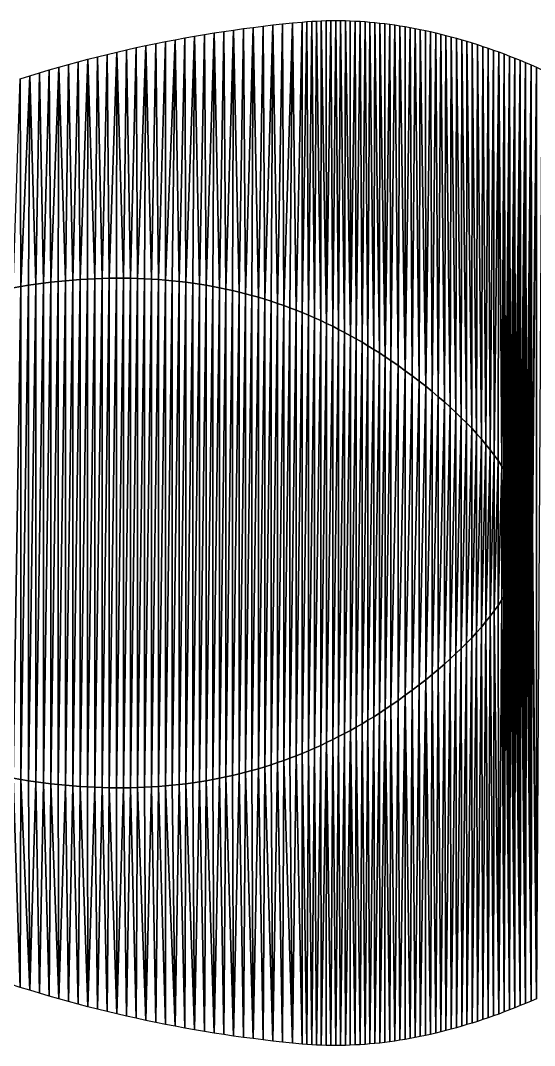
# Model space of a CAD drawing. Extents: x 10 to 917, y 10 to 841.
# Drawn here: x 536.4 to 592.4, y 301.6 to 413.1 of the extents above; entities that cross this region are included whole.
import ezdxf

# ---------------------------------------------------------------- set-up
doc = ezdxf.new("R2010")
doc.units = 0
doc.header["$MEASUREMENT"] = 0
doc.layers.get('0').update_dxf_attribs({"linetype": 'CONTINUOUS'})

msp = doc.modelspace()

# ---------------------------------------------------------------- linework, layer by layer
for p, q in [((564.98, 412.77), (566.05, 412.88)), ((566.05, 412.88), (567.12, 412.98)), ((567.12, 412.98), (567.63, 413.03)), ((567.63, 413.03), (568.15, 413.06)), ((568.15, 413.06), (568.67, 413.09)), ((568.67, 413.09), (569.19, 413.11)), ((569.19, 413.11), (569.72, 413.13)), ((569.72, 413.13), (570.24, 413.14)), ((570.24, 413.14), (570.77, 413.14)), ((570.77, 413.14), (571.3, 413.14)), ((571.3, 413.14), (571.83, 413.13)), ((571.83, 413.13), (572.36, 413.11)), ((572.36, 413.11), (572.89, 413.09)), ((572.89, 413.09), (573.43, 413.06)), ((573.43, 413.06), (573.96, 413.02)), ((573.96, 413.02), (574.5, 412.98)), ((574.5, 412.98), (575.04, 412.93)), ((575.04, 412.93), (575.58, 412.87)), ((575.58, 412.87), (576.13, 412.81)), ((576.13, 412.81), (576.67, 412.74)), ((556.46, 411.62), (557.52, 411.79)), ((557.52, 411.79), (558.59, 411.96)), ((558.59, 411.96), (559.65, 412.11)), ((559.65, 412.11), (560.71, 412.26)), ((560.71, 412.26), (561.78, 412.4)), ((561.78, 412.4), (562.85, 412.53)), ((562.85, 412.53), (563.91, 412.66)), ((563.91, 412.66), (564.98, 412.77)), ((576.67, 412.74), (577.22, 412.66)), ((577.22, 412.66), (577.77, 412.58)), ((577.77, 412.58), (578.32, 412.49)), ((578.32, 412.49), (578.87, 412.39)), ((578.87, 412.39), (579.42, 412.29)), ((579.42, 412.29), (579.98, 412.18)), ((579.98, 412.18), (580.54, 412.06)), ((580.54, 412.06), (581.1, 411.93)), ((581.1, 411.93), (581.66, 411.8)), ((581.66, 411.8), (582.22, 411.67)), ((582.22, 411.67), (582.78, 411.52)), ((550.1, 410.42), (551.16, 410.64)), ((551.16, 410.64), (552.22, 410.85)), ((552.22, 410.85), (553.28, 411.05)), ((553.28, 411.05), (554.34, 411.25)), ((554.34, 411.25), (555.4, 411.44)), ((555.4, 411.44), (556.46, 411.62)), ((582.78, 411.52), (583.35, 411.37)), ((583.35, 411.37), (583.92, 411.22)), ((583.92, 411.22), (584.49, 411.05)), ((584.49, 411.05), (585.06, 410.88)), ((585.06, 410.88), (585.63, 410.7)), ((585.63, 410.7), (586.21, 410.52)), ((544.82, 409.19), (545.87, 409.45)), ((545.87, 409.45), (546.93, 409.7)), ((546.93, 409.7), (547.98, 409.95)), ((547.98, 409.95), (549.04, 410.19)), ((549.04, 410.19), (550.1, 410.42)), ((586.21, 410.52), (586.78, 410.33)), ((586.78, 410.33), (587.36, 410.13)), ((587.36, 410.13), (587.94, 409.93)), ((587.94, 409.93), (588.52, 409.72)), ((588.52, 409.72), (589.1, 409.5)), ((589.1, 409.5), (589.69, 409.28)), ((540.6, 408.07), (541.65, 408.36)), ((541.65, 408.36), (542.71, 408.64)), ((542.71, 408.64), (543.76, 408.92)), ((543.76, 408.92), (544.82, 409.19)), ((589.69, 409.28), (590.27, 409.05)), ((590.27, 409.05), (590.86, 408.81)), ((590.86, 408.81), (591.45, 408.56)), ((591.45, 408.56), (592.04, 408.31)), ((537.45, 407.14), (538.5, 407.46)), ((538.5, 407.46), (539.55, 407.76)), ((539.55, 407.76), (540.6, 408.07)), ((592.04, 408.31), (592.64, 408.06)), ((536.4, 406.81), (537.45, 407.14)), ((542.15, 384.89), (542.95, 384.95)), ((542.95, 384.95), (543.74, 385)), ((543.74, 385), (544.53, 385.04)), ((544.53, 385.04), (545.32, 385.07)), ((545.32, 385.07), (546.1, 385.09)), ((546.1, 385.09), (546.88, 385.1)), ((546.88, 385.1), (547.65, 385.1)), ((547.65, 385.1), (548.42, 385.09)), ((548.42, 385.09), (549.19, 385.07)), ((549.19, 385.07), (549.95, 385.04)), ((549.95, 385.04), (550.71, 385)), ((550.71, 385), (551.47, 384.95)), ((551.47, 384.95), (552.22, 384.89)), ((552.22, 384.89), (552.97, 384.82)), ((535.64, 384.05), (536.47, 384.19)), ((536.47, 384.19), (537.29, 384.32)), ((537.29, 384.32), (538.11, 384.44)), ((538.11, 384.44), (538.93, 384.55)), ((538.93, 384.55), (539.74, 384.65)), ((539.74, 384.65), (540.55, 384.74)), ((540.55, 384.74), (541.35, 384.82)), ((541.35, 384.82), (542.15, 384.89)), ((552.97, 384.82), (553.71, 384.74)), ((553.71, 384.74), (554.45, 384.65)), ((554.45, 384.65), (555.19, 384.55)), ((555.19, 384.55), (555.92, 384.45)), ((555.92, 384.45), (556.65, 384.33)), ((556.65, 384.33), (557.37, 384.2)), ((557.37, 384.2), (558.1, 384.06)), ((558.1, 384.06), (558.81, 383.91)), ((558.81, 383.91), (559.53, 383.75)), ((559.53, 383.75), (560.24, 383.58)), ((560.24, 383.58), (560.94, 383.4)), ((560.94, 383.4), (561.65, 383.21)), ((561.65, 383.21), (562.35, 383.02)), ((562.35, 383.02), (563.04, 382.81)), ((563.04, 382.81), (563.73, 382.59)), ((563.73, 382.59), (564.42, 382.36)), ((564.42, 382.36), (565.1, 382.12)), ((565.1, 382.12), (565.78, 381.87)), ((565.78, 381.87), (566.46, 381.62)), ((566.46, 381.62), (567.13, 381.35)), ((567.13, 381.35), (567.8, 381.07)), ((567.8, 381.07), (568.47, 380.78)), ((568.47, 380.78), (569.13, 380.48)), ((569.13, 380.48), (569.78, 380.18)), ((569.78, 380.18), (570.44, 379.86)), ((570.44, 379.86), (571.09, 379.53)), ((571.09, 379.53), (571.73, 379.19)), ((571.73, 379.19), (572.38, 378.84)), ((572.38, 378.84), (573.01, 378.49)), ((573.01, 378.49), (573.65, 378.12)), ((573.65, 378.12), (574.28, 377.74)), ((574.28, 377.74), (574.91, 377.35)), ((574.91, 377.35), (575.53, 376.96)), ((575.53, 376.96), (576.15, 376.55)), ((576.15, 376.55), (576.77, 376.13)), ((576.77, 376.13), (577.57, 375.58)), ((577.57, 375.58), (578.35, 375.02)), ((578.35, 375.02), (579.11, 374.46)), ((579.11, 374.46), (579.85, 373.9)), ((579.85, 373.9), (580.57, 373.34)), ((580.57, 373.34), (581.27, 372.77)), ((581.27, 372.77), (581.94, 372.2)), ((581.94, 372.2), (582.6, 371.63)), ((582.6, 371.63), (583.24, 371.06)), ((583.24, 371.06), (583.85, 370.49)), ((583.85, 370.49), (584.45, 369.91)), ((584.45, 369.91), (585.02, 369.34)), ((585.02, 369.34), (585.58, 368.76)), ((585.58, 368.76), (586.11, 368.18)), ((586.11, 368.18), (586.63, 367.59)), ((586.63, 367.59), (587.12, 367.01)), ((587.12, 367.01), (587.59, 366.42)), ((587.59, 366.42), (588.04, 365.83)), ((588.04, 365.83), (588.47, 365.24)), ((588.47, 365.24), (588.88, 364.64)), ((588.88, 364.64), (589.08, 364.35)), ((589.08, 364.35), (589.27, 364.05)), ((589.27, 364.05), (589.46, 363.75)), ((589.46, 363.75), (589.64, 363.45)), ((589.64, 363.45), (589.82, 363.15)), ((589.82, 363.15), (589.99, 362.85)), ((589.99, 362.85), (590.16, 362.55)), ((590.16, 362.55), (590.32, 362.25)), ((590.32, 362.25), (590.48, 361.95)), ((590.48, 361.95), (590.63, 361.65)), ((590.63, 361.65), (590.77, 361.34)), ((590.77, 361.34), (590.92, 361.04)), ((590.92, 361.04), (591.05, 360.74)), ((591.05, 360.74), (591.18, 360.43)), ((591.18, 360.43), (591.31, 360.13)), ((591.31, 360.13), (591.43, 359.82)), ((591.43, 359.82), (591.54, 359.52)), ((591.54, 359.52), (591.65, 359.21)), ((591.65, 359.21), (591.76, 358.9)), ((591.76, 358.9), (591.86, 358.6)), ((591.86, 358.6), (591.95, 358.29)), ((591.95, 358.29), (592.04, 357.98)), ((592.04, 357.98), (592.13, 357.67)), ((592.13, 357.05), (592.04, 356.75)), ((592.13, 357.67), (592.21, 357.36)), ((592.21, 357.36), (592.13, 357.05)), ((591.86, 356.13), (591.76, 355.82)), ((591.95, 356.44), (591.86, 356.13)), ((592.04, 356.75), (591.95, 356.44)), ((591.43, 354.9), (591.31, 354.6)), ((591.54, 355.21), (591.43, 354.9)), ((591.65, 355.52), (591.54, 355.21)), ((591.76, 355.82), (591.65, 355.52)), ((590.92, 353.69), (590.77, 353.38)), ((591.05, 353.99), (590.92, 353.69)), ((591.18, 354.29), (591.05, 353.99)), ((591.31, 354.6), (591.18, 354.29)), ((590.48, 352.78), (590.32, 352.48)), ((590.63, 353.08), (590.48, 352.78)), ((590.77, 353.38), (590.63, 353.08)), ((589.82, 351.57), (589.64, 351.27)), ((589.99, 351.87), (589.82, 351.57)), ((590.16, 352.18), (589.99, 351.87)), ((590.32, 352.48), (590.16, 352.18)), ((589.08, 350.38), (588.88, 350.08)), ((589.27, 350.68), (589.08, 350.38)), ((589.46, 350.98), (589.27, 350.68)), ((589.64, 351.27), (589.46, 350.98)), ((588.47, 349.49), (588.04, 348.9)), ((588.88, 350.08), (588.47, 349.49)), ((587.59, 348.31), (587.12, 347.72)), ((588.04, 348.9), (587.59, 348.31)), ((586.63, 347.13), (586.11, 346.55)), ((587.12, 347.72), (586.63, 347.13)), ((585.58, 345.97), (585.02, 345.39)), ((586.11, 346.55), (585.58, 345.97)), ((584.45, 344.81), (583.85, 344.24)), ((585.02, 345.39), (584.45, 344.81)), ((583.24, 343.66), (582.6, 343.09)), ((583.85, 344.24), (583.24, 343.66)), ((581.94, 342.52), (581.27, 341.96)), ((582.6, 343.09), (581.94, 342.52)), ((580.57, 341.39), (579.85, 340.83)), ((581.27, 341.96), (580.57, 341.39)), ((579.85, 340.83), (579.11, 340.27)), ((578.35, 339.71), (577.57, 339.15)), ((579.11, 340.27), (578.35, 339.71)), ((576.15, 338.18), (575.53, 337.77)), ((576.77, 338.59), (576.15, 338.18)), ((577.57, 339.15), (576.77, 338.59)), ((574.28, 336.98), (573.65, 336.61)), ((574.91, 337.37), (574.28, 336.98)), ((575.53, 337.77), (574.91, 337.37)), ((572.38, 335.88), (571.73, 335.53)), ((573.01, 336.24), (572.38, 335.88)), ((573.65, 336.61), (573.01, 336.24)), ((570.44, 334.87), (569.78, 334.55)), ((571.09, 335.2), (570.44, 334.87)), ((571.73, 335.53), (571.09, 335.2)), ((567.8, 333.66), (567.13, 333.38)), ((568.47, 333.95), (567.8, 333.66)), ((569.13, 334.24), (568.47, 333.95)), ((569.78, 334.55), (569.13, 334.24)), ((565.1, 332.6), (564.42, 332.37)), ((565.78, 332.85), (565.1, 332.6)), ((566.46, 333.11), (565.78, 332.85)), ((567.13, 333.38), (566.46, 333.11)), ((561.65, 331.51), (560.94, 331.32)), ((562.35, 331.71), (561.65, 331.51)), ((563.04, 331.92), (562.35, 331.71)), ((563.73, 332.14), (563.04, 331.92)), ((564.42, 332.37), (563.73, 332.14)), ((536.47, 330.53), (535.64, 330.67)), ((537.29, 330.4), (536.47, 330.53)), ((538.11, 330.28), (537.29, 330.4)), ((538.93, 330.18), (538.11, 330.28)), ((555.92, 330.28), (555.19, 330.17)), ((556.65, 330.4), (555.92, 330.28)), ((557.37, 330.53), (556.65, 330.4)), ((558.1, 330.67), (557.37, 330.53)), ((558.81, 330.82), (558.1, 330.67)), ((559.53, 330.98), (558.81, 330.82)), ((560.24, 331.14), (559.53, 330.98)), ((560.94, 331.32), (560.24, 331.14)), ((539.74, 330.08), (538.93, 330.18)), ((540.55, 329.99), (539.74, 330.08)), ((541.35, 329.91), (540.55, 329.99)), ((542.15, 329.84), (541.35, 329.91)), ((542.95, 329.78), (542.15, 329.84)), ((543.74, 329.73), (542.95, 329.78)), ((544.53, 329.69), (543.74, 329.73)), ((545.32, 329.66), (544.53, 329.69)), ((546.1, 329.64), (545.32, 329.66)), ((546.88, 329.63), (546.1, 329.64)), ((547.65, 329.63), (546.88, 329.63)), ((548.42, 329.64), (547.65, 329.63)), ((549.19, 329.66), (548.42, 329.64)), ((549.95, 329.69), (549.19, 329.66)), ((550.71, 329.73), (549.95, 329.69)), ((551.47, 329.77), (550.71, 329.73)), ((552.22, 329.83), (551.47, 329.77)), ((552.97, 329.9), (552.22, 329.83)), ((553.71, 329.98), (552.97, 329.9)), ((554.45, 330.07), (553.71, 329.98)), ((555.19, 330.17), (554.45, 330.07)), ((537.45, 307.59), (536.4, 307.91)), ((538.5, 307.27), (537.45, 307.59)), ((539.55, 306.96), (538.5, 307.27)), ((540.6, 306.66), (539.55, 306.96)), ((541.65, 306.37), (540.6, 306.66)), ((542.71, 306.08), (541.65, 306.37)), ((543.76, 305.8), (542.71, 306.08)), ((544.82, 305.54), (543.76, 305.8)), ((590.86, 305.92), (590.27, 305.68)), ((591.45, 306.16), (590.86, 305.92)), ((592.04, 306.41), (591.45, 306.16)), ((592.64, 306.67), (592.04, 306.41)), ((545.87, 305.27), (544.82, 305.54)), ((546.93, 305.02), (545.87, 305.27)), ((547.98, 304.78), (546.93, 305.02)), ((549.04, 304.54), (547.98, 304.78)), ((587.36, 304.59), (586.78, 304.4)), ((587.94, 304.8), (587.36, 304.59)), ((588.52, 305.01), (587.94, 304.8)), ((589.1, 305.23), (588.52, 305.01)), ((589.69, 305.45), (589.1, 305.23)), ((590.27, 305.68), (589.69, 305.45)), ((550.1, 304.31), (549.04, 304.54)), ((551.16, 304.09), (550.1, 304.31)), ((552.22, 303.88), (551.16, 304.09)), ((553.28, 303.67), (552.22, 303.88)), ((554.34, 303.48), (553.28, 303.67)), ((555.4, 303.29), (554.34, 303.48)), ((583.92, 303.51), (583.35, 303.35)), ((584.49, 303.67), (583.92, 303.51)), ((585.06, 303.85), (584.49, 303.67)), ((585.63, 304.02), (585.06, 303.85)), ((586.21, 304.21), (585.63, 304.02)), ((586.78, 304.4), (586.21, 304.21)), ((556.46, 303.11), (555.4, 303.29)), ((557.52, 302.93), (556.46, 303.11)), ((558.59, 302.77), (557.52, 302.93)), ((559.65, 302.61), (558.59, 302.77)), ((560.71, 302.47), (559.65, 302.61)), ((561.78, 302.33), (560.71, 302.47)), ((578.87, 302.34), (578.32, 302.24)), ((579.42, 302.44), (578.87, 302.34)), ((579.98, 302.55), (579.42, 302.44)), ((580.54, 302.67), (579.98, 302.55)), ((581.1, 302.79), (580.54, 302.67)), ((581.66, 302.92), (581.1, 302.79)), ((582.22, 303.06), (581.66, 302.92)), ((582.78, 303.2), (582.22, 303.06)), ((583.35, 303.35), (582.78, 303.2)), ((562.85, 302.19), (561.78, 302.33)), ((563.91, 302.07), (562.85, 302.19)), ((564.98, 301.95), (563.91, 302.07)), ((566.05, 301.84), (564.98, 301.95)), ((567.12, 301.74), (566.05, 301.84)), ((567.63, 301.7), (567.12, 301.74)), ((568.15, 301.66), (567.63, 301.7)), ((568.67, 301.63), (568.15, 301.66)), ((569.19, 301.61), (568.67, 301.63)), ((569.72, 301.6), (569.19, 301.61)), ((570.24, 301.59), (569.72, 301.6)), ((570.77, 301.58), (570.24, 301.59)), ((571.3, 301.59), (570.77, 301.58)), ((571.83, 301.6), (571.3, 301.59)), ((572.36, 301.61), (571.83, 301.6)), ((572.89, 301.64), (572.36, 301.61)), ((573.43, 301.67), (572.89, 301.64)), ((573.96, 301.7), (573.43, 301.67)), ((574.5, 301.75), (573.96, 301.7)), ((575.04, 301.8), (574.5, 301.75)), ((575.58, 301.85), (575.04, 301.8)), ((576.13, 301.92), (575.58, 301.85)), ((576.67, 301.99), (576.13, 301.92)), ((577.22, 302.07), (576.67, 301.99)), ((577.77, 302.15), (577.22, 302.07)), ((578.32, 302.24), (577.77, 302.15))]:
    msp.add_line(p, q)

# ---------------------------------------------------------------- meshes
mesh = msp.add_polyface()
corners = [(560.94, 383.4), (561.78, 412.4), (561.65, 383.21), (562.35, 383.02), (562.85, 412.53), (563.04, 382.81), (563.91, 412.66), (563.73, 382.59), (564.42, 382.36), (564.98, 412.77), (565.1, 382.12), (566.05, 412.88), (565.78, 381.87), (566.46, 381.62), (567.12, 412.98), (567.13, 381.35), (567.63, 413.03), (567.8, 381.07), (568.15, 413.06), (568.47, 380.78), (568.67, 413.09), (569.13, 380.48), (569.19, 413.11), (569.78, 380.18), (569.72, 413.13), (570.24, 413.14), (570.44, 379.86), (570.77, 413.14), (571.09, 379.53), (571.3, 413.14), (571.73, 379.19), (571.83, 413.13), (572.38, 378.84), (572.36, 413.11), (572.89, 413.09), (573.01, 378.49), (573.43, 413.06), (573.65, 378.12), (573.96, 413.02), (574.28, 377.74), (574.5, 412.98), (574.91, 377.35), (575.04, 412.93), (575.53, 376.96), (575.58, 412.87), (576.15, 376.55), (576.13, 412.81), (576.67, 412.74), (576.77, 376.13), (577.22, 412.66), (577.57, 375.58), (577.77, 412.58), (578.35, 375.02), (578.32, 412.49), (578.87, 412.39), (579.11, 374.46), (579.42, 412.29), (579.85, 373.9), (579.98, 412.18)]
mesh.append_faces([[corners[k] for k in face] for face in [(0, 1, 2), (2, 1, 3), (3, 4, 5), (5, 6, 7), (7, 6, 8), (8, 9, 10), (10, 11, 12), (12, 11, 13), (13, 14, 15), (15, 16, 17), (17, 18, 19), (19, 20, 21), (21, 22, 23), (23, 25, 26), (26, 27, 28), (28, 29, 30), (30, 31, 32), (32, 34, 35), (35, 36, 37), (37, 38, 39), (39, 40, 41), (41, 42, 43), (43, 44, 45), (45, 47, 48), (48, 49, 50), (50, 51, 52), (52, 54, 55), (55, 56, 57)]], dxfattribs={"vtx0": -1, "vtx1": -1})
mesh.append_faces([[corners[k] for k in face] for face in [(3, 1, 4), (5, 4, 6), (8, 6, 9), (10, 9, 11), (13, 11, 14), (15, 14, 16), (17, 16, 18), (19, 18, 20), (21, 20, 22), (23, 22, 24), (23, 24, 25), (26, 25, 27), (28, 27, 29), (30, 29, 31), (32, 31, 33), (32, 33, 34), (35, 34, 36), (37, 36, 38), (39, 38, 40), (41, 40, 42), (43, 42, 44), (45, 44, 46), (45, 46, 47), (48, 47, 49), (50, 49, 51), (52, 51, 53), (52, 53, 54), (55, 54, 56), (57, 56, 58)]], dxfattribs={"vtx0": -1, "vtx2": -1})
mesh = msp.add_polyface()
corners = [(535.64, 384.05), (536.4, 406.81), (536.47, 384.19), (537.45, 407.14), (537.29, 384.32), (538.11, 384.44), (538.5, 407.46), (538.93, 384.55), (539.55, 407.76), (539.74, 384.65), (540.6, 408.07), (540.55, 384.74), (541.35, 384.82), (541.65, 408.36), (542.15, 384.89), (542.71, 408.64), (542.95, 384.95), (543.76, 408.92), (543.74, 385), (544.53, 385.04), (544.82, 409.19), (545.32, 385.07), (545.87, 409.45), (546.1, 385.09), (546.93, 409.7), (546.88, 385.1), (547.65, 385.1), (547.98, 409.95), (548.42, 385.09), (549.04, 410.19), (549.19, 385.07), (550.1, 410.42), (549.95, 385.04), (550.71, 385), (551.16, 410.64), (551.47, 384.95), (552.22, 410.85), (552.22, 384.89), (553.28, 411.05), (552.97, 384.82), (553.71, 384.74), (554.34, 411.25), (554.45, 384.65), (555.4, 411.44), (555.19, 384.55), (555.92, 384.45), (556.46, 411.62), (556.65, 384.33), (557.52, 411.79), (557.37, 384.2), (558.1, 384.06), (558.59, 411.96), (558.81, 383.91), (559.65, 412.11), (559.53, 383.75), (560.24, 383.58), (560.71, 412.26), (560.94, 383.4), (561.78, 412.4)]
mesh.append_faces([[corners[k] for k in face] for face in [(0, 1, 2), (2, 3, 4), (4, 3, 5), (5, 6, 7), (7, 8, 9), (9, 10, 11), (11, 10, 12), (12, 13, 14), (14, 15, 16), (16, 17, 18), (18, 17, 19), (19, 20, 21), (21, 22, 23), (23, 24, 25), (25, 24, 26), (26, 27, 28), (28, 29, 30), (30, 31, 32), (32, 31, 33), (33, 34, 35), (35, 36, 37), (37, 38, 39), (39, 38, 40), (40, 41, 42), (42, 43, 44), (44, 43, 45), (45, 46, 47), (47, 48, 49), (49, 48, 50), (50, 51, 52), (52, 53, 54), (54, 53, 55), (55, 56, 57)]], dxfattribs={"vtx0": -1, "vtx1": -1})
mesh.append_faces([[corners[k] for k in face] for face in [(2, 1, 3), (5, 3, 6), (7, 6, 8), (9, 8, 10), (12, 10, 13), (14, 13, 15), (16, 15, 17), (19, 17, 20), (21, 20, 22), (23, 22, 24), (26, 24, 27), (28, 27, 29), (30, 29, 31), (33, 31, 34), (35, 34, 36), (37, 36, 38), (40, 38, 41), (42, 41, 43), (45, 43, 46), (47, 46, 48), (50, 48, 51), (52, 51, 53), (55, 53, 56), (57, 56, 58)]], dxfattribs={"vtx0": -1, "vtx2": -1})
mesh = msp.add_polyface()
corners = [(579.85, 373.9), (579.98, 412.18), (580.57, 373.34), (580.54, 412.06), (581.1, 411.93), (581.27, 372.77), (581.66, 411.8), (581.94, 372.2), (582.22, 411.67), (582.6, 371.63), (582.78, 411.52), (583.24, 371.06), (583.35, 411.37), (583.85, 370.49), (583.92, 411.22), (584.45, 369.91), (584.49, 411.05), (585.02, 369.34), (585.06, 410.88), (585.58, 368.76), (585.63, 410.7), (586.11, 368.18), (586.21, 410.52), (586.63, 367.59), (586.78, 410.33), (587.12, 367.01), (587.36, 410.13), (587.59, 366.42), (587.94, 409.93), (588.04, 365.83), (588.52, 409.72), (588.47, 365.24), (588.88, 364.64), (589.1, 409.5), (589.08, 364.35), (589.27, 364.05), (589.69, 409.28), (589.46, 363.75), (589.64, 363.45), (589.82, 363.15), (590.27, 409.05), (589.99, 362.85), (590.16, 362.55), (590.32, 362.25), (590.86, 408.81), (590.48, 361.95), (590.63, 361.65), (590.77, 361.34), (590.92, 361.04), (591.45, 408.56), (591.05, 360.74), (591.18, 360.43), (591.31, 360.13), (591.43, 359.82), (591.54, 359.52), (592.04, 408.31), (591.65, 359.21), (591.76, 358.9), (591.86, 358.6)]
mesh.append_faces([[corners[k] for k in face] for face in [(0, 1, 2), (2, 4, 5), (5, 6, 7), (7, 8, 9), (9, 10, 11), (11, 12, 13), (13, 14, 15), (15, 16, 17), (17, 18, 19), (19, 20, 21), (21, 22, 23), (23, 24, 25), (25, 26, 27), (27, 28, 29), (29, 30, 31), (31, 30, 32), (32, 33, 34), (34, 33, 35), (35, 36, 37), (37, 36, 38), (38, 36, 39), (39, 40, 41), (41, 40, 42), (42, 40, 43), (43, 44, 45), (45, 44, 46), (46, 44, 47), (47, 44, 48), (48, 49, 50), (50, 49, 51), (51, 49, 52), (52, 49, 53), (53, 49, 54), (54, 55, 56), (56, 55, 57), (57, 55, 58)]], dxfattribs={"vtx0": -1, "vtx1": -1})
mesh.append_faces([[corners[k] for k in face] for face in [(2, 1, 3), (2, 3, 4), (5, 4, 6), (7, 6, 8), (9, 8, 10), (11, 10, 12), (13, 12, 14), (15, 14, 16), (17, 16, 18), (19, 18, 20), (21, 20, 22), (23, 22, 24), (25, 24, 26), (27, 26, 28), (29, 28, 30), (32, 30, 33), (35, 33, 36), (39, 36, 40), (43, 40, 44), (48, 44, 49), (54, 49, 55)]], dxfattribs={"vtx0": -1, "vtx2": -1})
mesh = msp.add_polyface()
corners = [(591.86, 358.6), (592.04, 408.31), (591.95, 358.29), (592.04, 357.98), (592.13, 357.67), (592.64, 408.06), (592.21, 357.36), (592.64, 306.67), (593.23, 407.79), (593.23, 306.94), (593.83, 407.52), (606.15, 370.14), (605.96, 401.03), (606.33, 400.79), (620.56, 370.14), (606.7, 400.53), (607.07, 400.27), (607.43, 399.99), (607.79, 399.71), (608.15, 399.42), (608.5, 399.11), (608.84, 398.8), (609.18, 398.47), (609.52, 398.14), (609.85, 397.79), (610.18, 397.44), (610.5, 397.07), (610.82, 396.7), (611.14, 396.31), (611.45, 395.91), (611.75, 395.51), (612.06, 395.09), (612.35, 394.67), (612.65, 394.23), (612.94, 393.78), (613.22, 393.33), (613.5, 392.86), (613.78, 392.38), (614.05, 391.9), (614.31, 391.4), (614.58, 390.89), (614.83, 390.37), (615.09, 389.85), (615.34, 389.31), (615.58, 388.76), (615.82, 388.2), (616.06, 387.63), (616.29, 387.06), (616.52, 386.47), (616.74, 385.87), (616.96, 385.26), (617.18, 384.64), (617.39, 384.01), (617.59, 383.37), (617.8, 382.72), (617.99, 382.07), (618.19, 381.4), (618.37, 380.72), (618.56, 380.03), (618.74, 379.33), (618.91, 378.62), (619.09, 377.9), (619.25, 377.17), (619.42, 376.43)]
mesh.append_faces([[corners[k] for k in face] for face in [(0, 1, 2), (2, 1, 3), (3, 1, 4), (4, 5, 6), (11, 13, 14)]], dxfattribs={"vtx0": -1, "vtx1": -1})
mesh.append_faces([[corners[k] for k in face] for face in [(4, 1, 5), (7, 5, 8), (9, 8, 10), (11, 12, 13), (14, 13, 15), (14, 15, 16), (14, 16, 17), (14, 17, 18), (14, 18, 19), (14, 19, 20), (14, 20, 21), (14, 21, 22), (14, 22, 23), (14, 23, 24), (14, 24, 25), (14, 25, 26), (14, 26, 27), (14, 27, 28), (14, 28, 29), (14, 29, 30), (14, 30, 31), (14, 31, 32), (14, 32, 33), (14, 33, 34), (14, 34, 35), (14, 35, 36), (14, 36, 37), (14, 37, 38), (14, 38, 39), (14, 39, 40), (14, 40, 41), (14, 41, 42), (14, 42, 43), (14, 43, 44), (14, 44, 45), (14, 45, 46), (14, 46, 47), (14, 47, 48), (14, 48, 49), (14, 49, 50), (14, 50, 51), (14, 51, 52), (14, 52, 53), (14, 53, 54), (14, 54, 55), (14, 55, 56), (14, 56, 57), (14, 57, 58), (14, 58, 59), (14, 59, 60), (14, 60, 61), (14, 61, 62), (14, 62, 63)]], dxfattribs={"vtx0": -1, "vtx2": -1})
mesh = msp.add_polyface()
corners = [(592.64, 306.67), (592.21, 357.36), (592.64, 408.06), (593.83, 307.21), (593.83, 407.52), (594.43, 407.24), (594.43, 307.48), (595.03, 406.96), (595.03, 307.77), (595.63, 406.67), (595.63, 308.06), (596.23, 406.37), (596.23, 308.36), (596.84, 406.07), (596.84, 308.66), (597.45, 405.76), (597.45, 308.97), (598.06, 405.44), (598.06, 309.29), (598.67, 405.11), (598.67, 309.61), (599.28, 404.78), (599.28, 309.94), (599.89, 404.44), (599.89, 310.28), (600.51, 404.1), (600.51, 310.63), (601.12, 403.75), (601.12, 310.98), (601.74, 403.39), (601.74, 311.33), (602.36, 403.03), (602.36, 311.7), (602.99, 402.66), (602.99, 312.07), (603.61, 402.28), (603.61, 312.45), (604.01, 402.1), (604.01, 312.63), (604.41, 401.9), (604.41, 312.82), (604.8, 401.7), (604.8, 313.03), (605.19, 401.49), (605.19, 313.24), (605.58, 401.26), (605.58, 313.46), (605.96, 401.03), (605.96, 313.7), (606.15, 370.14), (620.56, 370.14), (619.42, 376.43), (619.57, 375.67), (619.73, 374.91), (619.88, 374.14), (620.02, 373.36), (620.16, 372.57), (620.3, 371.77), (620.43, 370.96), (621.71, 363.79), (606.15, 350.94), (606.15, 363.79), (621.71, 350.94), (621.8, 363.68), (621.8, 351.05), (621.88, 363.56), (621.88, 351.16), (621.96, 363.44), (621.96, 351.28), (622.04, 363.32), (622.04, 351.41), (622.11, 363.18), (622.11, 351.54), (622.18, 363.05), (622.18, 351.68), (622.25, 362.9), (622.25, 351.83), (622.31, 362.75), (622.31, 351.98), (622.37, 362.59), (622.37, 352.13), (622.42, 362.43), (622.42, 352.29), (622.47, 362.26), (622.47, 352.46), (622.52, 362.09), (622.52, 352.64), (622.57, 361.91), (622.57, 352.82), (622.61, 361.72), (622.61, 353), (622.64, 361.53), (622.64, 353.19), (622.68, 361.33), (622.68, 353.39), (622.73, 360.92), (622.72, 357.36), (622.77, 357.94), (622.77, 360.48), (622.8, 358.5), (622.8, 360.02), (622.81, 359.03), (622.81, 359.54), (606.15, 344.59)]
mesh.append_faces([[corners[k] for k in face] for face in [(50, 57, 58), (101, 100, 102)]], dxfattribs={"vtx0": -1})
mesh.append_faces([[corners[k] for k in face] for face in [(59, 60, 61), (96, 95, 97), (97, 98, 99), (99, 100, 101)]], dxfattribs={"vtx0": -1, "vtx1": -1})
mesh.append_faces([[corners[k] for k in face] for face in [(0, 1, 2), (48, 47, 49), (94, 95, 96)]], dxfattribs={"vtx0": -1, "vtx1": -1, "vtx2": -1})
mesh.append_faces([[corners[k] for k in face] for face in [(3, 4, 5), (6, 5, 7), (8, 7, 9), (10, 9, 11), (12, 11, 13), (14, 13, 15), (16, 15, 17), (18, 17, 19), (20, 19, 21), (22, 21, 23), (24, 23, 25), (26, 25, 27), (28, 27, 29), (30, 29, 31), (32, 31, 33), (34, 33, 35), (36, 35, 37), (38, 37, 39), (40, 39, 41), (42, 41, 43), (44, 43, 45), (46, 45, 47), (50, 51, 52), (50, 52, 53), (50, 53, 54), (50, 54, 55), (50, 55, 56), (50, 56, 57), (62, 59, 63), (64, 63, 65), (66, 65, 67), (68, 67, 69), (70, 69, 71), (72, 71, 73), (74, 73, 75), (76, 75, 77), (78, 77, 79), (80, 79, 81), (82, 81, 83), (84, 83, 85), (86, 85, 87), (88, 87, 89), (90, 89, 91), (92, 91, 93), (94, 93, 95), (97, 95, 98), (99, 98, 100), (103, 49, 61)]], dxfattribs={"vtx0": -1, "vtx2": -1})
mesh = msp.add_polyface()
corners = [(529.75, 331.93), (530.6, 383.01), (530.6, 331.72), (531.45, 383.21), (531.45, 331.52), (532.29, 383.4), (532.29, 331.33), (533.14, 383.58), (533.14, 331.15), (533.98, 383.74), (533.98, 330.98), (534.81, 383.9), (534.81, 330.82), (535.64, 384.05), (535.64, 330.67), (536.47, 384.19), (536.47, 330.53), (537.29, 384.32), (537.29, 330.4), (538.11, 384.44), (538.11, 330.28), (538.93, 384.55), (538.93, 330.18), (539.74, 384.65), (539.74, 330.08), (540.55, 384.74), (540.55, 329.99), (541.35, 384.82), (541.35, 329.91), (542.15, 384.89), (542.15, 329.84), (542.95, 384.95), (542.95, 329.78), (543.74, 385), (543.74, 329.73), (544.53, 385.04), (544.53, 329.69), (545.32, 385.07), (545.32, 329.66), (546.1, 385.09), (546.1, 329.64), (546.88, 385.1), (546.88, 329.63), (547.65, 385.1), (547.65, 329.63)]
mesh.append_faces([[corners[k] for k in face] for face in [(0, 1, 2), (2, 3, 4), (4, 5, 6), (6, 7, 8), (8, 9, 10), (10, 11, 12), (12, 13, 14), (14, 15, 16), (16, 17, 18), (18, 19, 20), (20, 21, 22), (22, 23, 24), (24, 25, 26), (26, 27, 28), (28, 29, 30), (30, 31, 32), (32, 33, 34), (34, 35, 36), (36, 37, 38), (38, 39, 40), (40, 41, 42), (42, 43, 44)]], dxfattribs={"vtx0": -1, "vtx1": -1})
mesh.append_faces([[corners[k] for k in face] for face in [(2, 1, 3), (4, 3, 5), (6, 5, 7), (8, 7, 9), (10, 9, 11), (12, 11, 13), (14, 13, 15), (16, 15, 17), (18, 17, 19), (20, 19, 21), (22, 21, 23), (24, 23, 25), (26, 25, 27), (28, 27, 29), (30, 29, 31), (32, 31, 33), (34, 33, 35), (36, 35, 37), (38, 37, 39), (40, 39, 41), (42, 41, 43)]], dxfattribs={"vtx0": -1, "vtx2": -1})
mesh = msp.add_polyface()
corners = [(547.65, 329.63), (547.65, 385.1), (548.42, 385.09), (548.42, 329.64), (549.19, 385.07), (549.19, 329.66), (549.95, 385.04), (549.95, 329.69), (550.71, 385), (550.71, 329.73), (551.47, 384.95), (551.47, 329.77), (552.22, 384.89), (552.22, 329.83), (552.97, 384.82), (552.97, 329.9), (553.71, 384.74), (553.71, 329.98), (554.45, 384.65), (554.45, 330.07), (555.19, 384.55), (555.19, 330.17), (555.92, 384.45), (555.92, 330.28), (556.65, 384.33), (556.65, 330.4), (557.37, 384.2), (557.37, 330.53), (558.1, 384.06), (558.1, 330.67), (558.81, 383.91), (558.81, 330.82), (559.53, 383.75), (559.53, 330.98), (560.24, 383.58), (560.24, 331.14), (560.94, 383.4), (560.94, 331.32), (561.65, 383.21), (561.65, 331.51), (562.35, 383.02), (562.35, 331.71), (563.04, 382.81), (563.04, 331.92)]
mesh.append_faces([[corners[k] for k in face] for face in [(0, 2, 3), (3, 4, 5), (5, 6, 7), (7, 8, 9), (9, 10, 11), (11, 12, 13), (13, 14, 15), (15, 16, 17), (17, 18, 19), (19, 20, 21), (21, 22, 23), (23, 24, 25), (25, 26, 27), (27, 28, 29), (29, 30, 31), (31, 32, 33), (33, 34, 35), (35, 36, 37), (37, 38, 39), (39, 40, 41), (41, 42, 43)]], dxfattribs={"vtx0": -1, "vtx1": -1})
mesh.append_faces([[corners[k] for k in face] for face in [(0, 1, 2), (3, 2, 4), (5, 4, 6), (7, 6, 8), (9, 8, 10), (11, 10, 12), (13, 12, 14), (15, 14, 16), (17, 16, 18), (19, 18, 20), (21, 20, 22), (23, 22, 24), (25, 24, 26), (27, 26, 28), (29, 28, 30), (31, 30, 32), (33, 32, 34), (35, 34, 36), (37, 36, 38), (39, 38, 40), (41, 40, 42)]], dxfattribs={"vtx0": -1, "vtx2": -1})
mesh = msp.add_polyface()
corners = [(563.04, 331.92), (563.04, 382.81), (563.73, 382.59), (563.73, 332.14), (564.42, 382.36), (564.42, 332.37), (565.1, 382.12), (565.1, 332.6), (565.78, 381.87), (565.78, 332.85), (566.46, 381.62), (566.46, 333.11), (567.13, 381.35), (567.13, 333.38), (567.8, 381.07), (567.8, 333.66), (568.47, 380.78), (568.47, 333.95), (569.13, 380.48), (569.13, 334.24), (569.78, 380.18), (569.78, 334.55), (570.44, 379.86), (570.44, 334.87), (571.09, 379.53), (571.09, 335.2), (571.73, 379.19), (571.73, 335.53), (572.38, 378.84), (572.38, 335.88), (573.01, 378.49), (573.01, 336.24), (573.65, 378.12), (573.65, 336.61), (574.28, 377.74), (574.28, 336.98), (574.91, 377.35), (574.91, 337.37), (575.53, 376.96), (575.53, 337.77), (576.15, 376.55), (576.15, 338.18), (576.77, 376.13), (576.77, 338.59), (577.57, 375.58)]
mesh.append_faces([[corners[k] for k in face] for face in [(0, 2, 3), (3, 4, 5), (5, 6, 7), (7, 8, 9), (9, 10, 11), (11, 12, 13), (13, 14, 15), (15, 16, 17), (17, 18, 19), (19, 20, 21), (21, 22, 23), (23, 24, 25), (25, 26, 27), (27, 28, 29), (29, 30, 31), (31, 32, 33), (33, 34, 35), (35, 36, 37), (37, 38, 39), (39, 40, 41), (41, 42, 43)]], dxfattribs={"vtx0": -1, "vtx1": -1})
mesh.append_faces([[corners[k] for k in face] for face in [(0, 1, 2), (3, 2, 4), (5, 4, 6), (7, 6, 8), (9, 8, 10), (11, 10, 12), (13, 12, 14), (15, 14, 16), (17, 16, 18), (19, 18, 20), (21, 20, 22), (23, 22, 24), (25, 24, 26), (27, 26, 28), (29, 28, 30), (31, 30, 32), (33, 32, 34), (35, 34, 36), (37, 36, 38), (39, 38, 40), (41, 40, 42), (43, 42, 44)]], dxfattribs={"vtx0": -1, "vtx2": -1})
mesh = msp.add_polyface()
corners = [(576.77, 338.59), (577.57, 375.58), (577.57, 339.15), (578.35, 375.02), (578.35, 339.71), (579.11, 374.46), (579.11, 340.27), (579.85, 373.9), (579.85, 340.83), (580.57, 373.34), (580.57, 341.39), (581.27, 372.77), (581.27, 341.96), (581.94, 372.2), (581.94, 342.52), (582.6, 371.63), (582.6, 343.09), (583.24, 371.06), (583.24, 343.66), (583.85, 370.49), (583.85, 344.24), (584.45, 369.91), (584.45, 344.81), (585.02, 369.34), (585.02, 345.39), (585.58, 368.76), (585.58, 345.97), (586.11, 368.18), (586.11, 346.55), (586.63, 367.59), (586.63, 347.13), (587.12, 367.01), (587.12, 347.72), (587.59, 366.42), (587.59, 348.31), (588.04, 365.83), (588.04, 348.9), (588.47, 365.24), (588.47, 349.49), (588.88, 364.64), (588.88, 350.08), (589.08, 364.35), (589.08, 350.38), (589.27, 364.05), (589.27, 350.68)]
mesh.append_faces([[corners[k] for k in face] for face in [(0, 1, 2), (2, 3, 4), (4, 5, 6), (6, 7, 8), (8, 9, 10), (10, 11, 12), (12, 13, 14), (14, 15, 16), (16, 17, 18), (18, 19, 20), (20, 21, 22), (22, 23, 24), (24, 25, 26), (26, 27, 28), (28, 29, 30), (30, 31, 32), (32, 33, 34), (34, 35, 36), (36, 37, 38), (38, 39, 40), (40, 41, 42), (42, 43, 44)]], dxfattribs={"vtx0": -1, "vtx1": -1})
mesh.append_faces([[corners[k] for k in face] for face in [(2, 1, 3), (4, 3, 5), (6, 5, 7), (8, 7, 9), (10, 9, 11), (12, 11, 13), (14, 13, 15), (16, 15, 17), (18, 17, 19), (20, 19, 21), (22, 21, 23), (24, 23, 25), (26, 25, 27), (28, 27, 29), (30, 29, 31), (32, 31, 33), (34, 33, 35), (36, 35, 37), (38, 37, 39), (40, 39, 41), (42, 41, 43)]], dxfattribs={"vtx0": -1, "vtx2": -1})
mesh = msp.add_polyface()
corners = [(589.27, 350.68), (589.27, 364.05), (589.46, 363.75), (589.46, 350.98), (589.64, 363.45), (589.64, 351.27), (589.82, 363.15), (589.82, 351.57), (589.99, 362.85), (589.99, 351.87), (590.16, 362.55), (590.16, 352.18), (590.32, 362.25), (590.32, 352.48), (590.48, 361.95), (590.48, 352.78), (590.63, 361.65), (590.63, 353.08), (590.77, 361.34), (590.77, 353.38), (590.92, 361.04), (590.92, 353.69), (591.05, 360.74), (591.05, 353.99), (591.18, 360.43), (591.18, 354.29), (591.31, 360.13), (591.31, 354.6), (591.43, 359.82), (591.43, 354.9), (591.54, 359.52), (591.54, 355.21), (591.65, 359.21), (591.65, 355.52), (591.76, 358.9), (591.76, 355.82), (591.86, 358.6), (591.86, 356.13), (591.95, 358.29), (591.95, 356.44), (592.04, 357.98), (592.04, 356.75), (592.13, 357.67), (592.13, 357.05), (592.21, 357.36)]
mesh.append_faces([[corners[k] for k in face] for face in [(43, 42, 44)]], dxfattribs={"vtx0": -1})
mesh.append_faces([[corners[k] for k in face] for face in [(0, 2, 3), (3, 4, 5), (5, 6, 7), (7, 8, 9), (9, 10, 11), (11, 12, 13), (13, 14, 15), (15, 16, 17), (17, 18, 19), (19, 20, 21), (21, 22, 23), (23, 24, 25), (25, 26, 27), (27, 28, 29), (29, 30, 31), (31, 32, 33), (33, 34, 35), (35, 36, 37), (37, 38, 39), (39, 40, 41), (41, 42, 43)]], dxfattribs={"vtx0": -1, "vtx1": -1})
mesh.append_faces([[corners[k] for k in face] for face in [(0, 1, 2), (3, 2, 4), (5, 4, 6), (7, 6, 8), (9, 8, 10), (11, 10, 12), (13, 12, 14), (15, 14, 16), (17, 16, 18), (19, 18, 20), (21, 20, 22), (23, 22, 24), (25, 24, 26), (27, 26, 28), (29, 28, 30), (31, 30, 32), (33, 32, 34), (35, 34, 36), (37, 36, 38), (39, 38, 40), (41, 40, 42)]], dxfattribs={"vtx0": -1, "vtx2": -1})
mesh = msp.add_polyface()
corners = [(592.04, 306.41), (591.76, 355.82), (591.86, 356.13), (591.95, 356.44), (592.04, 356.75), (592.13, 357.05), (592.64, 306.67), (592.21, 357.36), (605.96, 313.7), (606.15, 344.59), (606.33, 313.94), (620.56, 344.59), (606.7, 314.19), (607.07, 314.46), (607.43, 314.73), (607.79, 315.02), (608.15, 315.31), (608.5, 315.62), (608.84, 315.93), (609.18, 316.26), (609.52, 316.59), (609.85, 316.94), (610.18, 317.29), (610.5, 317.66), (610.82, 318.03), (611.14, 318.42), (611.45, 318.81), (611.75, 319.22), (612.06, 319.63), (612.35, 320.06), (612.65, 320.5), (612.94, 320.94), (613.22, 321.4), (613.5, 321.87), (613.78, 322.34), (614.05, 322.83), (614.31, 323.33), (614.58, 323.84), (614.83, 324.35), (615.09, 324.88), (615.34, 325.42), (615.58, 325.97), (615.82, 326.52), (616.06, 327.09), (616.29, 327.67), (616.52, 328.26), (616.74, 328.86), (616.96, 329.47), (617.18, 330.08), (617.39, 330.71), (617.59, 331.35), (617.8, 332), (617.99, 332.66), (618.19, 333.33), (618.37, 334.01), (618.56, 334.7), (618.74, 335.4), (618.91, 336.11), (619.09, 336.83), (619.25, 337.56), (619.42, 338.3)]
mesh.append_faces([[corners[k] for k in face] for face in [(0, 5, 6), (8, 9, 10), (10, 11, 12), (12, 11, 13), (13, 11, 14), (14, 11, 15), (15, 11, 16), (16, 11, 17), (17, 11, 18), (18, 11, 19), (19, 11, 20), (20, 11, 21), (21, 11, 22), (22, 11, 23), (23, 11, 24), (24, 11, 25), (25, 11, 26), (26, 11, 27), (27, 11, 28), (28, 11, 29), (29, 11, 30), (30, 11, 31), (31, 11, 32), (32, 11, 33), (33, 11, 34), (34, 11, 35), (35, 11, 36), (36, 11, 37), (37, 11, 38), (38, 11, 39), (39, 11, 40), (40, 11, 41), (41, 11, 42), (42, 11, 43), (43, 11, 44), (44, 11, 45), (45, 11, 46), (46, 11, 47), (47, 11, 48), (48, 11, 49), (49, 11, 50), (50, 11, 51), (51, 11, 52), (52, 11, 53), (53, 11, 54), (54, 11, 55), (55, 11, 56), (56, 11, 57), (57, 11, 58), (58, 11, 59), (59, 11, 60)]], dxfattribs={"vtx0": -1, "vtx1": -1})
mesh.append_faces([[corners[k] for k in face] for face in [(0, 1, 2), (0, 2, 3), (0, 3, 4), (0, 4, 5), (6, 5, 7), (10, 9, 11)]], dxfattribs={"vtx0": -1, "vtx2": -1})
mesh = msp.add_polyface()
corners = [(579.42, 302.44), (579.85, 340.83), (579.98, 302.55), (580.57, 341.39), (580.54, 302.67), (581.1, 302.79), (581.27, 341.96), (581.66, 302.92), (581.94, 342.52), (582.22, 303.06), (582.6, 343.09), (582.78, 303.2), (583.24, 343.66), (583.35, 303.35), (583.85, 344.24), (583.92, 303.51), (584.45, 344.81), (584.49, 303.67), (585.02, 345.39), (585.06, 303.85), (585.58, 345.97), (585.63, 304.02), (586.11, 346.55), (586.21, 304.21), (586.63, 347.13), (586.78, 304.4), (587.12, 347.72), (587.36, 304.59), (587.59, 348.31), (587.94, 304.8), (588.04, 348.9), (588.52, 305.01), (588.47, 349.49), (588.88, 350.08), (589.1, 305.23), (589.08, 350.38), (589.27, 350.68), (589.69, 305.45), (589.46, 350.98), (589.64, 351.27), (589.82, 351.57), (590.27, 305.68), (589.99, 351.87), (590.16, 352.18), (590.32, 352.48), (590.86, 305.92), (590.48, 352.78), (590.63, 353.08), (590.77, 353.38), (590.92, 353.69), (591.45, 306.16), (591.05, 353.99), (591.18, 354.29), (591.31, 354.6), (591.43, 354.9), (591.54, 355.21), (592.04, 306.41), (591.65, 355.52), (591.76, 355.82)]
mesh.append_faces([[corners[k] for k in face] for face in [(0, 1, 2), (2, 3, 4), (4, 3, 5), (5, 6, 7), (7, 8, 9), (9, 10, 11), (11, 12, 13), (13, 14, 15), (15, 16, 17), (17, 18, 19), (19, 20, 21), (21, 22, 23), (23, 24, 25), (25, 26, 27), (27, 28, 29), (29, 30, 31), (31, 33, 34), (34, 36, 37), (37, 40, 41), (41, 44, 45), (45, 49, 50), (50, 55, 56)]], dxfattribs={"vtx0": -1, "vtx1": -1})
mesh.append_faces([[corners[k] for k in face] for face in [(2, 1, 3), (5, 3, 6), (7, 6, 8), (9, 8, 10), (11, 10, 12), (13, 12, 14), (15, 14, 16), (17, 16, 18), (19, 18, 20), (21, 20, 22), (23, 22, 24), (25, 24, 26), (27, 26, 28), (29, 28, 30), (31, 30, 32), (31, 32, 33), (34, 33, 35), (34, 35, 36), (37, 36, 38), (37, 38, 39), (37, 39, 40), (41, 40, 42), (41, 42, 43), (41, 43, 44), (45, 44, 46), (45, 46, 47), (45, 47, 48), (45, 48, 49), (50, 49, 51), (50, 51, 52), (50, 52, 53), (50, 53, 54), (50, 54, 55), (56, 55, 57), (56, 57, 58)]], dxfattribs={"vtx0": -1, "vtx2": -1})
mesh = msp.add_polyface()
corners = [(560.71, 302.47), (560.94, 331.32), (561.78, 302.33), (561.65, 331.51), (562.35, 331.71), (562.85, 302.19), (563.04, 331.92), (563.91, 302.07), (563.73, 332.14), (564.42, 332.37), (564.98, 301.95), (565.1, 332.6), (566.05, 301.84), (565.78, 332.85), (566.46, 333.11), (567.12, 301.74), (567.13, 333.38), (567.63, 301.7), (567.8, 333.66), (568.15, 301.66), (568.47, 333.95), (568.67, 301.63), (569.13, 334.24), (569.19, 301.61), (569.78, 334.55), (569.72, 301.6), (570.24, 301.59), (570.44, 334.87), (570.77, 301.58), (571.09, 335.2), (571.3, 301.59), (571.73, 335.53), (571.83, 301.6), (572.38, 335.88), (572.36, 301.61), (572.89, 301.64), (573.01, 336.24), (573.43, 301.67), (573.65, 336.61), (573.96, 301.7), (574.28, 336.98), (574.5, 301.75), (574.91, 337.37), (575.04, 301.8), (575.53, 337.77), (575.58, 301.85), (576.15, 338.18), (576.13, 301.92), (576.67, 301.99), (576.77, 338.59), (577.22, 302.07), (577.57, 339.15), (577.77, 302.15), (578.35, 339.71), (578.32, 302.24), (578.87, 302.34), (579.11, 340.27), (579.42, 302.44), (579.85, 340.83)]
mesh.append_faces([[corners[k] for k in face] for face in [(0, 1, 2), (2, 4, 5), (5, 6, 7), (7, 9, 10), (10, 11, 12), (12, 14, 15), (15, 16, 17), (17, 18, 19), (19, 20, 21), (21, 22, 23), (23, 24, 25), (25, 24, 26), (26, 27, 28), (28, 29, 30), (30, 31, 32), (32, 33, 34), (34, 33, 35), (35, 36, 37), (37, 38, 39), (39, 40, 41), (41, 42, 43), (43, 44, 45), (45, 46, 47), (47, 46, 48), (48, 49, 50), (50, 51, 52), (52, 53, 54), (54, 53, 55), (55, 56, 57)]], dxfattribs={"vtx0": -1, "vtx1": -1})
mesh.append_faces([[corners[k] for k in face] for face in [(2, 1, 3), (2, 3, 4), (5, 4, 6), (7, 6, 8), (7, 8, 9), (10, 9, 11), (12, 11, 13), (12, 13, 14), (15, 14, 16), (17, 16, 18), (19, 18, 20), (21, 20, 22), (23, 22, 24), (26, 24, 27), (28, 27, 29), (30, 29, 31), (32, 31, 33), (35, 33, 36), (37, 36, 38), (39, 38, 40), (41, 40, 42), (43, 42, 44), (45, 44, 46), (48, 46, 49), (50, 49, 51), (52, 51, 53), (55, 53, 56), (57, 56, 58)]], dxfattribs={"vtx0": -1, "vtx2": -1})
mesh = msp.add_polyface()
corners = [(535.35, 308.25), (535.64, 330.67), (536.4, 307.91), (536.47, 330.53), (537.45, 307.59), (537.29, 330.4), (538.11, 330.28), (538.5, 307.27), (538.93, 330.18), (539.55, 306.96), (539.74, 330.08), (540.6, 306.66), (540.55, 329.99), (541.35, 329.91), (541.65, 306.37), (542.15, 329.84), (542.71, 306.08), (542.95, 329.78), (543.76, 305.8), (543.74, 329.73), (544.53, 329.69), (544.82, 305.54), (545.32, 329.66), (545.87, 305.27), (546.1, 329.64), (546.93, 305.02), (546.88, 329.63), (547.65, 329.63), (547.98, 304.78), (548.42, 329.64), (549.04, 304.54), (549.19, 329.66), (550.1, 304.31), (549.95, 329.69), (550.71, 329.73), (551.16, 304.09), (551.47, 329.77), (552.22, 303.88), (552.22, 329.83), (553.28, 303.67), (552.97, 329.9), (553.71, 329.98), (554.34, 303.48), (554.45, 330.07), (555.4, 303.29), (555.19, 330.17), (555.92, 330.28), (556.46, 303.11), (556.65, 330.4), (557.52, 302.93), (557.37, 330.53), (558.1, 330.67), (558.59, 302.77), (558.81, 330.82), (559.65, 302.61), (559.53, 330.98), (560.24, 331.14), (560.71, 302.47), (560.94, 331.32)]
mesh.append_faces([[corners[k] for k in face] for face in [(0, 1, 2), (2, 3, 4), (4, 6, 7), (7, 8, 9), (9, 10, 11), (11, 13, 14), (14, 15, 16), (16, 17, 18), (18, 20, 21), (21, 22, 23), (23, 24, 25), (25, 27, 28), (28, 29, 30), (30, 31, 32), (32, 34, 35), (35, 36, 37), (37, 38, 39), (39, 41, 42), (42, 43, 44), (44, 46, 47), (47, 48, 49), (49, 51, 52), (52, 53, 54), (54, 56, 57)]], dxfattribs={"vtx0": -1, "vtx1": -1})
mesh.append_faces([[corners[k] for k in face] for face in [(2, 1, 3), (4, 3, 5), (4, 5, 6), (7, 6, 8), (9, 8, 10), (11, 10, 12), (11, 12, 13), (14, 13, 15), (16, 15, 17), (18, 17, 19), (18, 19, 20), (21, 20, 22), (23, 22, 24), (25, 24, 26), (25, 26, 27), (28, 27, 29), (30, 29, 31), (32, 31, 33), (32, 33, 34), (35, 34, 36), (37, 36, 38), (39, 38, 40), (39, 40, 41), (42, 41, 43), (44, 43, 45), (44, 45, 46), (47, 46, 48), (49, 48, 50), (49, 50, 51), (52, 51, 53), (54, 53, 55), (54, 55, 56), (57, 56, 58)]], dxfattribs={"vtx0": -1, "vtx2": -1})

doc.saveas('drawing.dxf')
